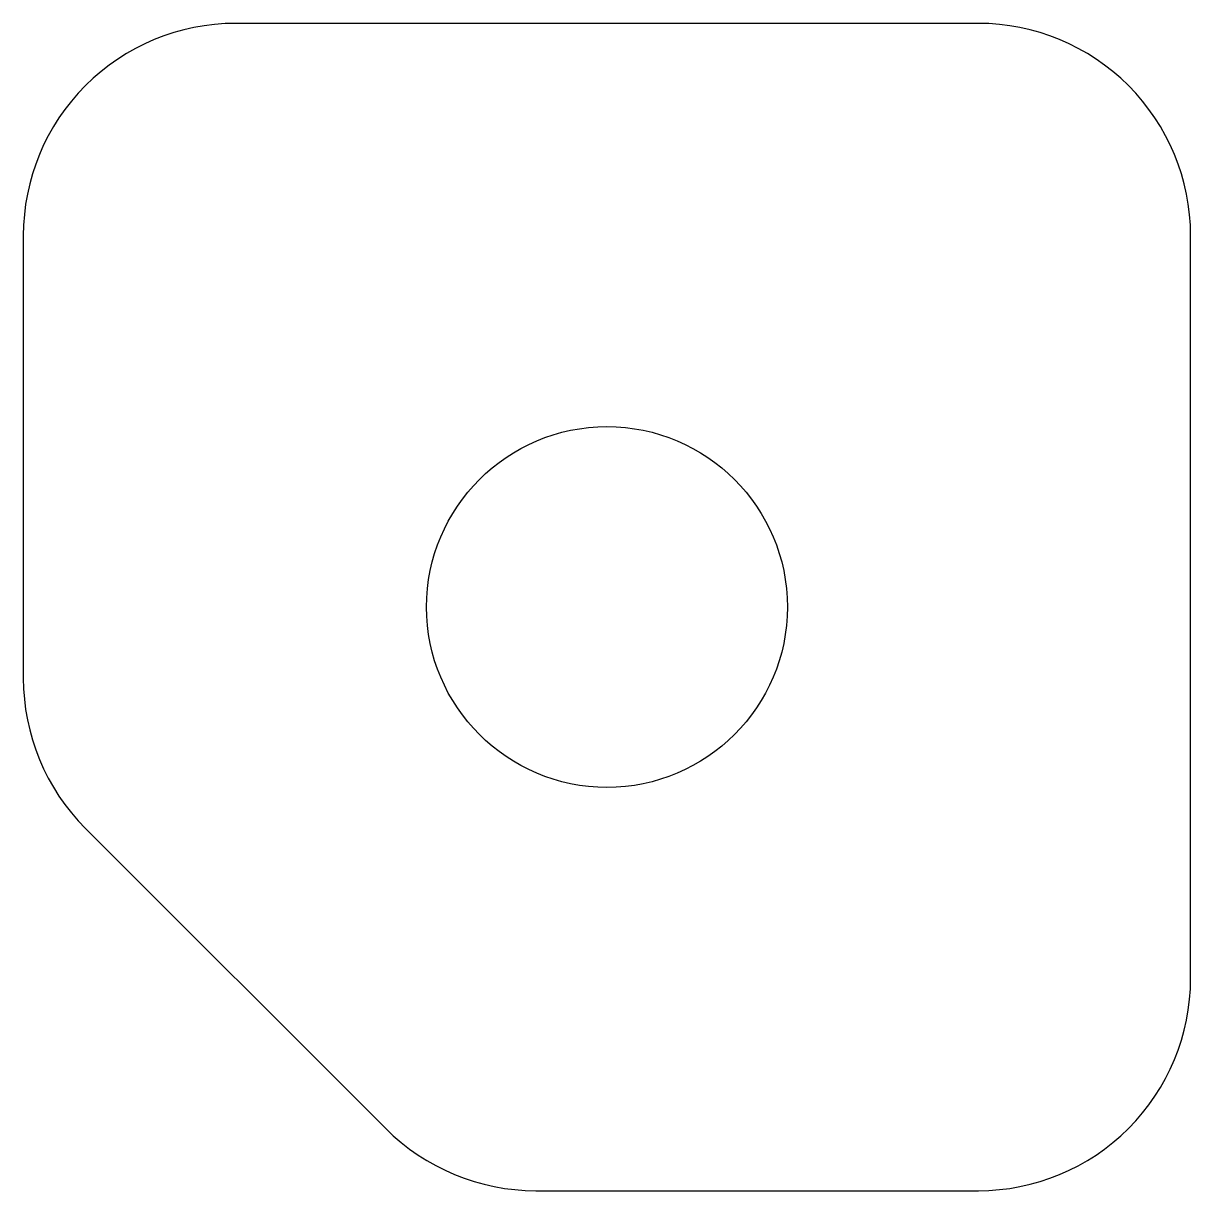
# Model space of a CAD drawing. Header units: millimetres. Extents: x 19.5 to 30.5, y 4.5 to 15.5.
import ezdxf

# ---------------------------------------------------------------- set-up
doc = ezdxf.new("R2010")
doc.units = ezdxf.units.MM
doc.layers.get('0').update_dxf_attribs({"linetype": 'CONTINUOUS'})

msp = doc.modelspace()

# ---------------------------------------------------------------- linework, layer by layer
msp.add_lwpolyline([(28.528, 4.534, 0.414214), (30.528, 6.534), (30.528, 13.534, 0.414214), (28.528, 15.534), (21.528, 15.534, 0.414214), (19.528, 13.534), (19.528, 9.363, 0.198912), (20.114, 7.948), (22.943, 5.12, 0.198912), (24.357, 4.534)], format="xyb", close=True)
msp.add_circle((25.028, 10.034), 1.7)

doc.saveas('drawing.dxf')
